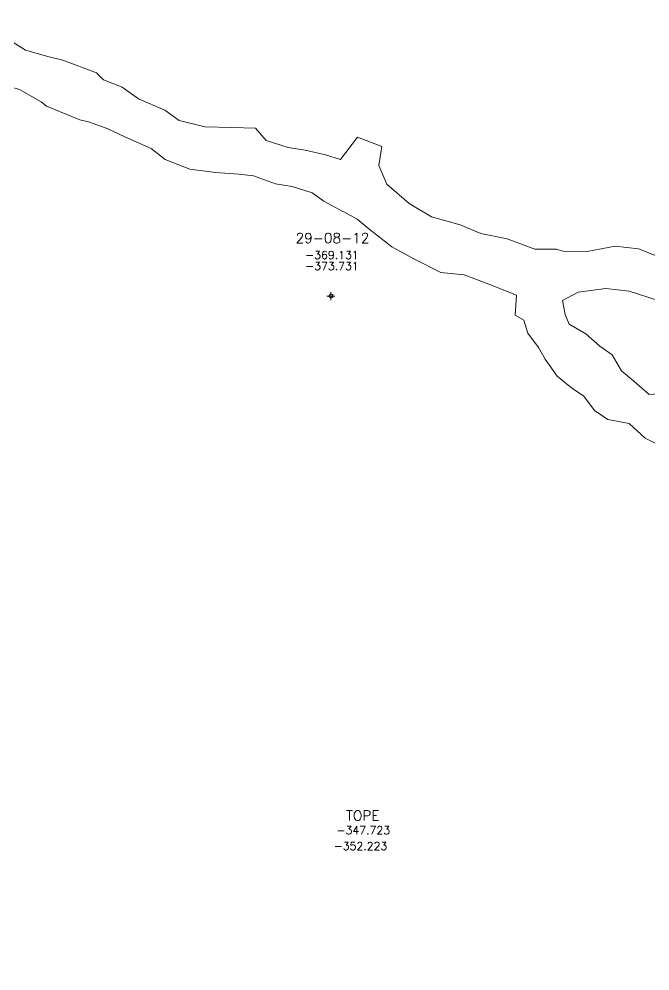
# Model space of a CAD drawing. Extents: x 0 to 99091, y -1812 to 13278.
# Drawn here: x 9376.1 to 9455, y 10105.1 to 10224 of the extents above; entities that cross this region are included whole.
import ezdxf
from ezdxf.enums import TextEntityAlignment as Align

# ---------------------------------------------------------------- set-up
doc = ezdxf.new("R2010")
doc.units = 0
doc.header["$MEASUREMENT"] = 0
doc.header["$PDMODE"] = 34
doc.header["$PDSIZE"] = 0.5
doc.layers.add('F-440-9493-E-SCR', color=1, linetype='Continuous')
doc.styles.add('ROMAND', font='ROMAND.SHX')
doc.styles.add('ROMANS', font='ROMANS.SHX', dxfattribs={"width": 2.5})

# ---------------------------------------------------------------- blocks, each defined once
blk = doc.blocks.new('F2')
at = {"lineweight": 0}
blk.add_point((0, 0), dxfattribs=at)
at = {"lineweight": 0, "style": 'ROMAND'}
for tag, height, p in [('NOMBRE', 1.25, (0.2, 6.62)), ('CIELO', 1, (0.14, 4.62)), ('PISO', 1, (0.14, 3.25))]:
    blk.add_attdef(tag, text='', height=height, dxfattribs=at).set_placement(p, align=Align.CENTER)
at = {"lineweight": 0, "style": 'ROMANS', "flags": 1}
for tag, p in [('MINA', (-0.07, -3.26)), ('LOCALIZACION', (-0.07, -4.93)), ('ESTRUCTURA', (-0.07, -6.62)), ('NIVEL', (-0.07, -8.29)), ('OBRA', (-0.07, -10.12)), ('FECHA', (-0.07, -11.79)), ('ATRAS', (-0.07, -13.48)), ('TOPOGRAFO', (2.67, -15.3))]:
    blk.add_attdef(tag, text='', height=1.25, dxfattribs=at).set_placement(p, align=Align.CENTER)

msp = doc.modelspace()

# ---------------------------------------------------------------- linework, layer by layer
at = {"layer": 'F-440-9493-E-SCR', "color": 1, "linetype": 'Continuous', "lineweight": 0}
for points in [[(9381.63, 10218.86, -355), (9379.74, 10219.3, -355.52), (9376.93, 10220.11, -355.16), (9374.43, 10221.69, -355.39), (9372.06, 10222.75, -355.44), (9368.74, 10223.54, -355.66), (9365.67, 10223.99, -355.99), (9362.08, 10223.6, -355.61), (9357.92, 10223.51, -355.21), (9354.23, 10223.14, -354.93)], [(9381.63, 10218.86, -360.1), (9379.74, 10219.3, -360.02), (9376.93, 10220.11, -360.16), (9374.43, 10221.69, -360.29), (9372.06, 10222.75, -360.24), (9368.74, 10223.54, -360.26), (9365.67, 10223.99, -360.29), (9362.08, 10223.6, -360.11), (9357.92, 10223.51, -360.01), (9354.23, 10223.14, -359.93)], [(9379.58, 10213.11, -355), (9378.91, 10213.66, -355.52), (9376.2, 10215.17, -355.16), (9373.59, 10215.95, -355.39), (9371.27, 10217.4, -355.44), (9367.98, 10218.39, -355.66), (9364.86, 10218.45, -355.99), (9361.28, 10218.16, -355.61), (9357.08, 10217.77, -355.21), (9354.31, 10217.9, -355.22)], [(9379.58, 10213.11, -360.1), (9378.91, 10213.66, -360.02), (9376.2, 10215.17, -360.16), (9373.59, 10215.95, -360.29), (9371.27, 10217.4, -360.24), (9367.98, 10218.39, -360.26), (9364.86, 10218.45, -360.29), (9361.28, 10218.16, -360.11), (9357.08, 10217.77, -360.01), (9354.31, 10217.9, -360.02)], [(9416.33, 10206.42, -356.38), (9414.46, 10207, -356.22), (9411.91, 10207.59, -356.12), (9409.8, 10207.93, -355.83), (9407.03, 10208.81, -355.24), (9405.68, 10210.36, -355.44), (9402.74, 10210.45, -355.25), (9399.35, 10210.5, -354.85), (9396.15, 10211.33, -355.46), (9394.37, 10212.6, -355.57), (9391.05, 10214, -355.37), (9389.02, 10215.47, -355.78), (9386.7, 10216.41, -355.98), (9385.84, 10217.25, -355.59), (9381.63, 10218.86, -355)], [(9416.33, 10206.42, -360.48), (9414.46, 10207, -360.22), (9411.91, 10207.59, -360.22), (9409.8, 10207.93, -360.33), (9407.03, 10208.81, -360.24), (9405.68, 10210.36, -360.34), (9402.74, 10210.45, -360.25), (9399.35, 10210.5, -360.15), (9396.15, 10211.33, -360.06), (9394.37, 10212.6, -360.07), (9391.05, 10214, -360.17), (9389.02, 10215.47, -360.18), (9386.7, 10216.41, -360.18), (9385.84, 10217.25, -360.19), (9381.63, 10218.86, -360.1)], [(9414.25, 10201.22, -356.38), (9412.77, 10202.29, -356.22), (9410.29, 10203.08, -356.12), (9408.18, 10203.41, -355.83), (9405.45, 10204.38, -355.24), (9403.62, 10204.61, -355.44), (9400.71, 10204.8, -355.25), (9397.47, 10205.22, -354.85), (9394.39, 10206.43, -355.46), (9392.65, 10207.8, -355.57), (9389.36, 10209.29, -355.37), (9387.17, 10210.29, -355.78), (9384.82, 10211.13, -355.98), (9383.75, 10211.41, -355.59), (9379.58, 10213.11, -355)], [(9414.25, 10201.22, -360.48), (9412.77, 10202.29, -360.22), (9410.29, 10203.08, -360.22), (9408.18, 10203.41, -360.33), (9405.45, 10204.38, -360.24), (9403.62, 10204.61, -360.34), (9400.71, 10204.8, -360.25), (9397.47, 10205.22, -360.15), (9394.39, 10206.43, -360.06), (9392.65, 10207.8, -360.07), (9389.36, 10209.29, -360.17), (9387.17, 10210.29, -360.18), (9384.82, 10211.13, -360.18), (9383.75, 10211.41, -360.19), (9379.58, 10213.11, -360.1)], [(9447.14, 10194.94, -356.76), (9447.14, 10194.94, -356.76), (9444.46, 10194.9, -356.51), (9443.59, 10195.14, -356.6), (9443.31, 10195.25, -356.6), (9440.62, 10195.25, -356.56), (9437.15, 10196.54, -356.31), (9433.87, 10197.21, -355.96), (9431.27, 10198.26, -356.22), (9427.69, 10199.27, -356.47), (9424.9, 10200.92, -356.53), (9422.1, 10203.34, -356.48), (9421.11, 10205.68, -356.25), (9421.5, 10208.05, -355.93), (9418.46, 10209.22, -355.92), (9416.33, 10206.42, -356.38)], [(9447.14, 10194.94, -360.96), (9447.14, 10194.94, -360.96), (9444.46, 10194.9, -361.01), (9443.59, 10195.14, -361), (9443.31, 10195.25, -361), (9440.62, 10195.25, -360.86), (9437.15, 10196.54, -360.81), (9433.87, 10197.21, -360.76), (9431.27, 10198.26, -360.72), (9427.69, 10199.27, -360.57), (9424.9, 10200.92, -360.73), (9422.1, 10203.34, -360.68), (9421.11, 10205.68, -360.65), (9421.5, 10208.05, -360.63), (9418.46, 10209.22, -360.62), (9416.33, 10206.42, -360.48)], [(9438.16, 10186.99, -361), (9438.16, 10186.99, -361), (9438.31, 10189.5, -360.86), (9434.88, 10190.88, -360.81), (9431.78, 10192.02, -360.76), (9428.88, 10192.32, -360.72), (9425.56, 10193.98, -360.57), (9422.74, 10195.54, -360.73), (9419.87, 10197.77, -360.68), (9418.42, 10199, -360.65), (9416.83, 10199.86, -360.63), (9416.55, 10199.97, -360.62), (9414.25, 10201.22, -360.48)], [(9438.16, 10186.99, -356.6), (9438.16, 10186.99, -356.6), (9438.31, 10189.5, -356.56), (9434.88, 10190.88, -356.31), (9431.78, 10192.02, -355.96), (9428.88, 10192.32, -356.22), (9425.56, 10193.98, -356.47), (9422.74, 10195.54, -356.53), (9419.87, 10197.77, -356.48), (9418.42, 10199, -356.25), (9416.83, 10199.86, -355.93), (9416.55, 10199.97, -355.92), (9414.25, 10201.22, -356.38)], [(9467.08, 10188.73, -360.49), (9465.27, 10188.92, -360.77), (9462.79, 10190.19, -360.87), (9459.75, 10191.77, -360.87), (9457.14, 10193.88, -360.86), (9453.56, 10195.28, -360.96), (9450.66, 10195.6, -360.96), (9447.14, 10194.94, -360.96), (9447.14, 10194.94, -360.96)], [(9467.08, 10188.73, -356.09), (9465.27, 10188.92, -356.07), (9462.79, 10190.19, -356.67), (9459.75, 10191.77, -356.67), (9457.14, 10193.88, -356.66), (9453.56, 10195.28, -356.46), (9450.66, 10195.6, -357.16), (9447.14, 10194.94, -356.76), (9447.14, 10194.94, -356.76)], [(9465.36, 10183.61, -360.49), (9464.18, 10183.94, -360.77), (9461.63, 10184.91, -360.87), (9458.62, 10186.59, -360.87), (9456.03, 10188.8, -360.86), (9452.41, 10190, -360.96), (9449.51, 10190.33, -360.96), (9446.03, 10189.86, -360.96), (9444.07, 10188.8, -360.91)], [(9465.36, 10183.61, -356.09), (9464.18, 10183.94, -356.07), (9461.63, 10184.91, -356.67), (9458.62, 10186.59, -356.67), (9456.03, 10188.8, -356.66), (9452.41, 10190, -356.46), (9449.51, 10190.33, -357.16), (9446.03, 10189.86, -356.76), (9444.07, 10188.8, -357.11)], [(9444.91, 10185.86, -360.64), (9444.39, 10187.06, -360.9), (9444.07, 10188.8, -360.91), (9444.07, 10188.8, -360.91)], [(9444.91, 10185.86, -356.74), (9444.39, 10187.06, -356.7), (9444.07, 10188.8, -357.11), (9444.07, 10188.8, -357.11)], [(9441.92, 10181.48, -360.64), (9441.09, 10182.94, -361.02), (9439.74, 10184.72, -360.9), (9439.25, 10186.38, -360.91), (9438.16, 10186.99, -361)], [(9441.92, 10181.48, -356.74), (9441.09, 10182.94, -356.52), (9439.74, 10184.72, -356.7), (9439.25, 10186.38, -357.11), (9438.16, 10186.99, -356.6)], [(9466.54, 10170.48, -356.66), (9464.73, 10172.19, -356.74), (9462.54, 10173.93, -356.37), (9460.64, 10175.59, -356.68), (9458.31, 10177.31, -356.91), (9454.9, 10177.09, -356.64), (9453, 10178.75, -356.05), (9451.47, 10180.04, -356.14), (9450.3, 10182.05, -356.14), (9448.73, 10183.12, -356.02), (9447.01, 10184.67, -356.13), (9444.91, 10185.86, -356.74)], [(9466.54, 10170.48, -360.96), (9464.73, 10172.19, -361.14), (9462.54, 10173.93, -361.17), (9460.64, 10175.59, -361.18), (9458.31, 10177.31, -361.11), (9454.9, 10177.09, -361.24), (9453, 10178.75, -361.15), (9451.47, 10180.04, -361.04), (9450.3, 10182.05, -361.24), (9448.73, 10183.12, -360.92), (9447.01, 10184.67, -360.73), (9444.91, 10185.86, -360.64)], [(9463.46, 10165.19, -356.41), (9461.18, 10166.99, -356.74), (9459.1, 10168.9, -356.37), (9457.03, 10170.31, -356.68), (9454.42, 10171.61, -356.91), (9452.41, 10173.46, -356.64), (9449.73, 10173.96, -356.05), (9448.08, 10175.09, -356.14), (9446.75, 10176.85, -356.14), (9445.18, 10177.92, -356.02), (9443.39, 10179.38, -356.13), (9441.92, 10181.48, -356.74)], [(9463.43, 10165.35, -360.96), (9461.18, 10166.99, -361.14), (9459.1, 10168.9, -361.17), (9457.03, 10170.31, -361.18), (9454.42, 10171.61, -361.11), (9452.41, 10173.46, -361.24), (9449.73, 10173.96, -361.15), (9448.08, 10175.09, -361.04), (9446.75, 10176.85, -361.24), (9445.18, 10177.92, -360.92), (9443.39, 10179.38, -360.73), (9441.92, 10181.48, -360.64)]]:
    msp.add_polyline3d(points, dxfattribs=at)

# ---------------------------------------------------------------- block references
at = {"color": 0, "linetype": 'Continuous', "lineweight": 0, "ltscale": 5}
msp.add_blockref('F2', (9415.12, 10189.38, -369.13), dxfattribs=at).add_auto_attribs({'NOMBRE': '29-08-12', 'CIELO': '-369.131', 'PISO': '-373.731'})
ref = msp.add_blockref('F2', (9478.84, 10105.55, -347.72), dxfattribs=at)
ref.add_attrib('NOMBRE', 'TOPE', dxfattribs={"lineweight": 0, "height": 1.25, "style": 'ROMAND'}).set_placement((9419.11, 10123.84, -347.72), align=Align.CENTER)
ref.add_attrib('CIELO', '-347.723', dxfattribs={"lineweight": 0, "height": 1, "style": 'ROMAND'}).set_placement((9419.18, 10122.14, -347.72), align=Align.CENTER)
ref.add_attrib('PISO', '-352.223', dxfattribs={"lineweight": 0, "height": 1, "style": 'ROMAND'}).set_placement((9418.83, 10120.16, -347.72), align=Align.CENTER)

doc.saveas('drawing.dxf')
